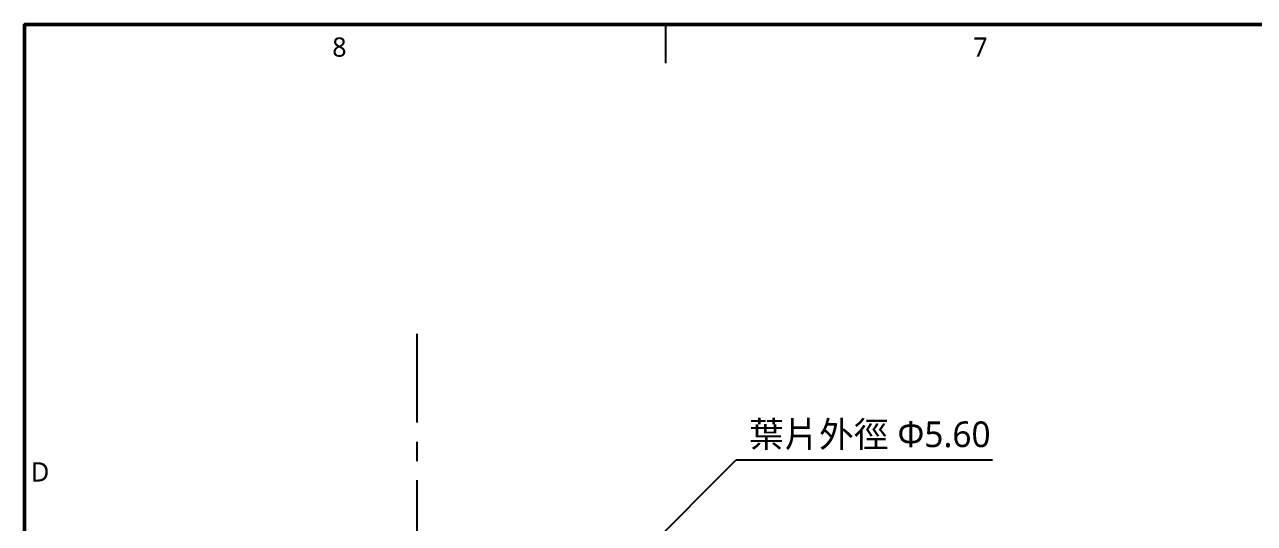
# Model space of a CAD drawing. Header units: metres. Extents: x 6 to 410, y 10 to 287.
# Drawn here: x 10 to 105.9, y 248.1 to 287 of the extents above; entities that cross this region are included whole.
import ezdxf

# ---------------------------------------------------------------- set-up
doc = ezdxf.new("R2010")
doc.units = ezdxf.units.M
doc.linetypes.add('CENTER2', pattern=[12.5, 8, -1.5, 1.5, -1.5])
doc.layers.add('BORDER', color=7, linetype='Continuous')
doc.layers.add('DIM', color=2, linetype='Continuous')
doc.styles.add('CHINESE', font='msjh.ttc')

msp = doc.modelspace()

# ---------------------------------------------------------------- linework, layer by layer
at = {"layer": 'BORDER'}
for p, q in [((10, 287), (10, 284)), ((60, 287), (60, 284))]:
    msp.add_line(p, q, dxfattribs=at)
at = {"layer": 'BORDER', "lineweight": 50}
msp.add_lwpolyline([(10, 10), (410, 10), (410, 287), (10, 287)], close=True, dxfattribs=at)
at = {"layer": 'CENTER2', "color": 3, "linetype": 'CENTER2'}
msp.add_line((40.628, 193.474), (40.628, 262.895), dxfattribs=at)
at = {"layer": 'DIM', "color": 2}
for p, q in [((41.701, 229.258), (65.506, 253.063)), ((65.506, 253.063), (85.506, 253.063))]:
    msp.add_line(p, q, dxfattribs=at)

# ---------------------------------------------------------------- texts
at = {"layer": 'BORDER', "style": 'CHINESE'}
for s, p in [('8', (34, 284.5)), ('7', (84, 284.5)), ('D', (10.5, 251.375))]:
    msp.add_text(s, height=1.5, dxfattribs=at).set_placement(p)
at = {"layer": 'DIM', "color": 2, "style": 'CHINESE'}
msp.add_text('葉片外徑 Φ5.60', height=2, dxfattribs=at).set_placement((66.506, 254.063))

doc.saveas('drawing.dxf')
